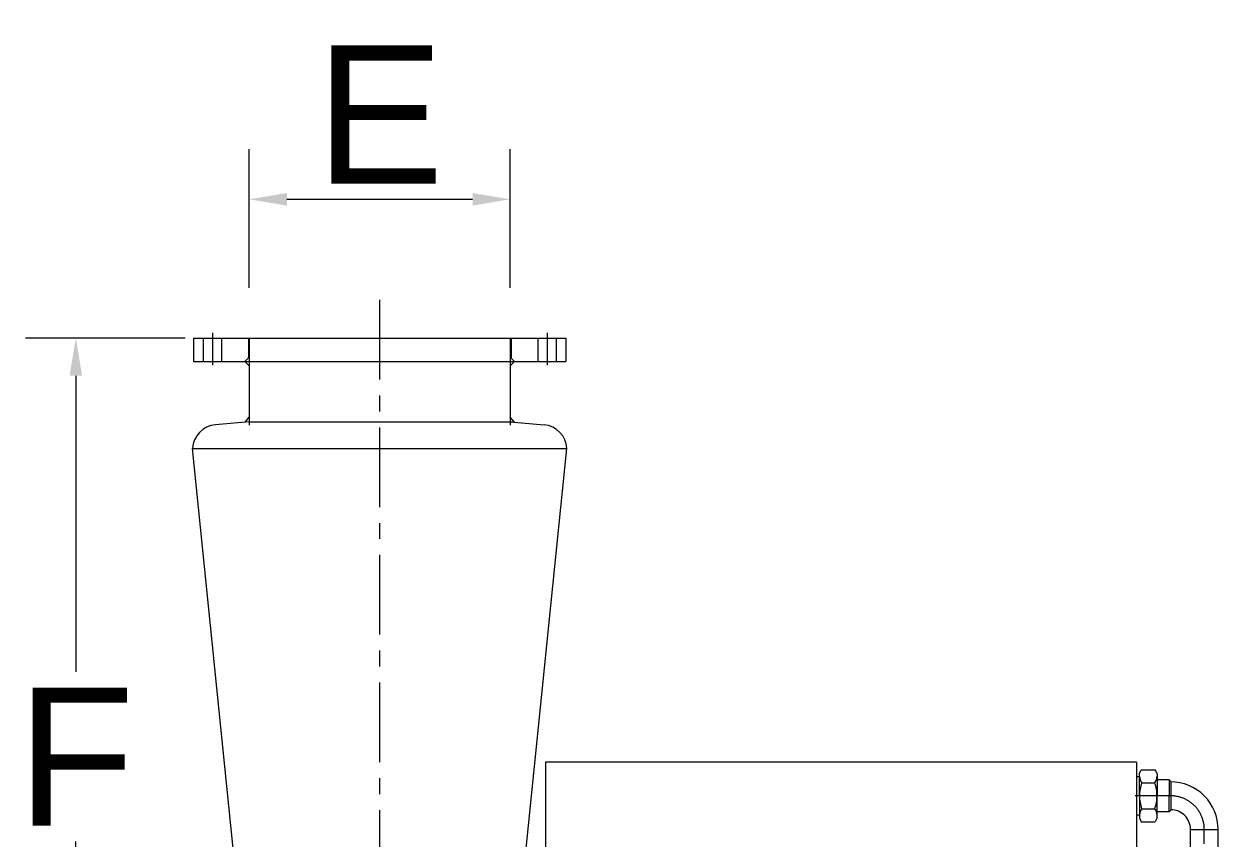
# Model space of a CAD drawing. Header units: inches. Extents: x 0 to 19814, y 0 to 15096.
# Drawn here: x 15869 to 17296, y 9131 to 10104 of the extents above; entities that cross this region are included whole.
import ezdxf

# ---------------------------------------------------------------- set-up
doc = ezdxf.new("R2010")
doc.units = ezdxf.units.IN
doc.header["$MEASUREMENT"] = 0
doc.linetypes.add('CENTER', pattern=[50.8, 31.75, -6.35, 6.35, -6.35])
doc.layers.get('Defpoints').update_dxf_attribs({"lineweight": 5})
doc.layers.add('CAXA1', color=5, linetype='CENTER', lineweight=5)
doc.styles.add('Roman', font='arial.ttf')
doc.styles.get("Standard").update_dxf_attribs({"font": 'arial.ttf'})
doc.dimstyles.new('ISO-25', dxfattribs={"dimscale": 30, "dimtxt": 1.5, "dimasz": 1.5, "dimexe": 2, "dimexo": 2, "dimtad": 1, "dimtih": 1, "dimtoh": 1, "dimdec": 1, "dimlfac": 0.03937, "dimdsep": 46, "dimtxsty": 'Standard', "dimcen": 2.5, "dimclrd": 7, "dimclre": 7, "dimclrt": 7, "dimadec": 0, "dimazin": 0, "dimtfac": 1, "dimtdec": 1, "dimtmove": 0, "dimatfit": 3, "dimfxl": 1, "dimlwd": 5, "dimlwe": 5, "dimarcsym": 0})

# ---------------------------------------------------------------- blocks, each defined once
blk = doc.blocks.new('*D36')
at = {"color": 7, "linetype": 'Continuous', "lineweight": 5, "transparency": 16777216}
for p, q in [((16138.1, 9788.6), (16138.1, 9954.3)), ((16450.1, 9788.6), (16450.1, 9954.3)), ((16183.1, 9894.3), (16405.1, 9894.3))]:
    blk.add_line(p, q, dxfattribs=at)
at = {"color": 7, "transparency": 16777216}
for points in [[(16183.1, 9901.8), (16183.1, 9886.8), (16138.1, 9894.3)], [(16405.1, 9901.8), (16405.1, 9886.8), (16450.1, 9894.3)]]:
    blk.add_solid(points, dxfattribs=at)
at = {"layer": 'Defpoints', "color": 0, "transparency": 16777216}
for p in [(16450.1, 9894.3), (16138.1, 9728.6), (16450.1, 9728.6)]:
    blk.add_point(p, dxfattribs=at)
at = {"color": 7, "lineweight": 5, "transparency": 16777216, "insert": (16294.1, 9995.6), "char_height": 165, "attachment_point": 5, "style": 'Roman'}
blk.add_mtext('E', dxfattribs=at)
blk = doc.blocks.new('*D37')
at = {"color": 7, "linetype": 'Continuous', "lineweight": 5, "transparency": 16777216}
for p, q in [((16061.6, 9728.6), (15871, 9728.6)), ((15931, 9683.6), (15931, 9329.8)), ((15931, 8773.6), (15931, 9127.3)), ((16139.8, 8728.6), (15871, 8728.6))]:
    blk.add_line(p, q, dxfattribs=at)
at = {"color": 7, "transparency": 16777216}
for points in [[(15923.5, 9683.6), (15938.5, 9683.6), (15931, 9728.6)], [(15923.5, 8773.6), (15938.5, 8773.6), (15931, 8728.6)]]:
    blk.add_solid(points, dxfattribs=at)
at = {"layer": 'Defpoints', "color": 0, "transparency": 16777216}
for p in [(16121.6, 9728.6), (15931, 8728.6), (16199.8, 8728.6)]:
    blk.add_point(p, dxfattribs=at)
at = {"color": 7, "lineweight": 5, "transparency": 16777216, "insert": (15931, 9228.6), "char_height": 165, "attachment_point": 5, "style": 'Roman'}
blk.add_mtext('F', dxfattribs=at)

msp = doc.modelspace()

# ---------------------------------------------------------------- linework, layer by layer
at = {"color": 7, "lineweight": 5}
for p, q in [((16094.11, 9734.9), (16094.11, 9695.98)), ((16494.11, 9734.9), (16494.11, 9695.98)), ((16071.61, 9728.57), (16516.61, 9728.57)), ((16071.61, 9728.57), (16071.61, 9700.57)), ((16083.11, 9728.57), (16083.11, 9700.57)), ((16105.11, 9728.57), (16105.11, 9700.57)), ((16137.11, 9728.57), (16137.11, 9704.57)), ((16138.11, 9728.57), (16138.11, 9624.55)), ((16151.61, 9728.57), (16436.61, 9728.57)), ((16450.11, 9728.57), (16450.11, 9624.55)), ((16451.11, 9728.57), (16451.11, 9704.57)), ((16483.11, 9728.57), (16483.11, 9700.57)), ((16505.11, 9728.57), (16505.11, 9700.57)), ((16516.61, 9728.57), (16516.61, 9700.57)), ((16133.11, 9700.57), (16138.11, 9705.57)), ((16455.11, 9700.57), (16450.11, 9705.57)), ((16071.61, 9700.57), (16516.61, 9700.57)), ((16133.11, 9700.57), (16138.11, 9695.57)), ((16455.11, 9700.57), (16450.11, 9695.57)), ((16133.13, 9628.13), (16138.11, 9634.07)), ((16133.13, 9628.13), (16138.11, 9634.07)), ((16455.1, 9628.13), (16450.11, 9634.07)), ((16455.1, 9628.13), (16450.11, 9634.07)), ((16455.1, 9628.13), (16450.11, 9634.07)), ((16455.1, 9628.13), (16450.11, 9634.07)), ((16138.11, 9628.57), (16097.77, 9625.04)), ((16138.09, 9628.55), (16454.73, 9628.57)), ((16138.11, 9624.57), (16138.29, 9624.57)), ((16450.11, 9624.57), (16449.94, 9624.57)), ((16450.11, 9624.57), (16449.94, 9624.57)), ((16450.11, 9628.57), (16490.46, 9625.04)), ((16145.42, 8860.55), (16070.42, 9596.57)), ((16070.42, 9596.57), (16517.81, 9596.57)), ((16442.81, 8860.57), (16517.81, 9596.57)), ((16492.33, 9221.78), (16492.33, 8528.73)), ((17198.33, 9221.78), (16492.33, 9221.78)), ((17198.33, 9221.78), (17198.33, 8520.67)), ((17198.33, 9204.68), (17201.89, 9204.68)), ((17201.83, 9208.28), (17204.01, 9212.96)), ((17201.83, 9181.78), (17201.83, 9208.28)), ((17204.01, 9212.96), (17220.65, 9212.96)), ((17222.83, 9208.28), (17220.65, 9212.96)), ((17222.83, 9208.28), (17222.83, 9181.78)), ((17204.59, 9197.36), (17220.13, 9197.36)), ((17237.33, 9200.78), (17222.83, 9200.78)), ((17239.33, 9198.78), (17237.33, 9200.78)), ((17237.33, 9200.78), (17237.33, 9181.78)), ((17239.33, 9198.78), (17239.33, 9164.78)), ((17201.83, 9181.78), (17201.83, 9155.28)), ((17222.83, 9155.28), (17222.83, 9181.78)), ((17237.33, 9162.78), (17237.33, 9181.78)), ((17204.59, 9166.19), (17220.13, 9166.19)), ((17237.33, 9162.78), (17222.83, 9162.78)), ((17239.33, 9164.78), (17237.33, 9162.78)), ((17198.33, 9158.88), (17201.89, 9158.88)), ((17201.83, 9155.28), (17204.01, 9150.6)), ((17204.01, 9150.6), (17220.65, 9150.6)), ((17222.83, 9155.28), (17220.65, 9150.6)), ((17262.83, 9141.64), (17295.84, 9141.64)), ((17262.84, 8563.15), (17262.84, 9141.64)), ((17295.81, 8742.81), (17295.84, 9141.64))]:
    msp.add_line(p, q, dxfattribs=at)
for centre, radius, start, end in [((16100.39, 9595.15), 30, 95, 177.29569), ((16487.84, 9595.15), 30, 2.70431, 85), ((17214.5, 9205.16), 12.6, 182.19467, 218.2078), ((17210.23, 9205.16), 12.6, 321.7922, 0), ((17248.24, 9181.78), 46.35, 160.34783, 180), ((17176.49, 9181.78), 46.35, 0.00225, 19.65441), ((17239.07, 9141.64), 56.76, 0, 90.0005), ((17248.24, 9181.78), 46.35, 180.00225, 199.65441), ((17176.49, 9181.78), 46.35, 340.34783, 0), ((17214.5, 9158.39), 12.6, 141.7922, 177.80533), ((17210.23, 9158.39), 12.6, 0, 38.2078), ((17239.33, 9141.64), 23.5, 0, 90.00122)]:
    msp.add_arc(centre, radius, start, end, dxfattribs=at)
at = {"layer": 'CAXA1', "linetype": 'CENTER', "lineweight": 5, "ltscale": 3}
for p, q in [((16293.87, 9774.3), (16293.87, 7955.07)), ((17239.33, 9181.64), (17196.85, 9181.64)), ((17279.34, 8552.83), (17279.33, 9141.64))]:
    msp.add_line(p, q, dxfattribs=at)
msp.add_arc((17239.33, 9141.64), 40, 0, 92.86674, dxfattribs=at)

# ---------------------------------------------------------------- dimensions: what is measured, and where the dimension line sits
at = {"color": 7, "lineweight": 5}
dim = msp.add_linear_dim(base=(16450.11, 9894.33), p1=(16138.11, 9728.57), p2=(16450.11, 9728.57), text='E', dimstyle='ISO-25', override={"dimtxt": 5.5, "dimpost": '\\X', "dimtxsty": 'Roman', "dimtmove": 1}, dxfattribs=at)
dim.commit()
dim.dimension.update_dxf_attribs({"geometry": '*D36', "text_midpoint": (16294.11, 9995.58)})
dim = msp.add_linear_dim(base=(15931.04, 8728.57), p1=(16121.62, 9728.57), p2=(16199.84, 8728.57), angle=90, text='F', dimstyle='ISO-25', override={"dimtxt": 5.5, "dimpost": '\\X', "dimtxsty": 'Roman', "dimtmove": 1}, dxfattribs=at)
dim.commit()
dim.dimension.update_dxf_attribs({"geometry": '*D37', "text_midpoint": (15931.04, 9228.57)})

doc.saveas('drawing.dxf')
